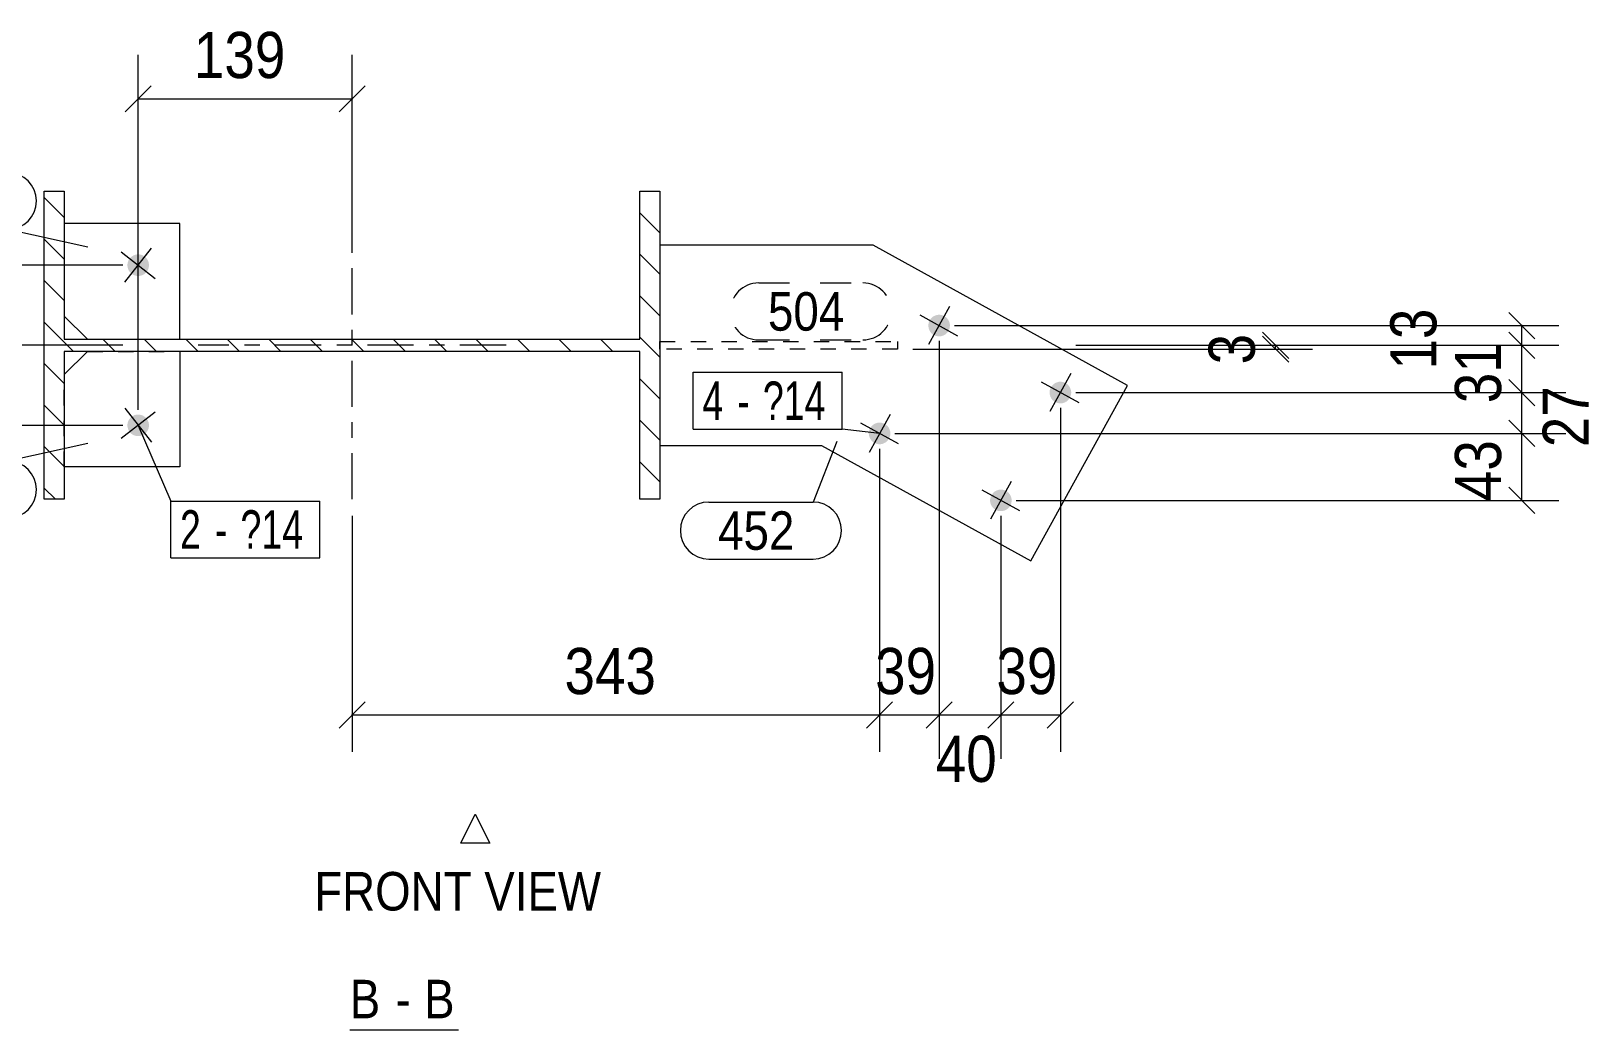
# Model space of a CAD drawing. Header units: millimetres. Extents: x 2 to 825, y 1 to 579.
# Drawn here: x 551.9 to 653.1, y 345.1 to 410 of the extents above; entities that cross this region are included whole.
import ezdxf

# ---------------------------------------------------------------- set-up
doc = ezdxf.new("R2010")
doc.units = ezdxf.units.MM
for name, pattern in [('XKITLINE00', [0]), ('XKITLINE01', [4, 1, -1, 1, -1]), ('XKITLINE02', [4, 2, -2]), ('XKITLINE03', [6, 3, -1, 1, -1])]:
    doc.linetypes.add(name, pattern=pattern)
for name, color, linetype, lineweight in [('Bolt', 3, 'Continuous', 0), ('BoltMark', 7, 'Continuous', 0), ('Dimensions', 7, 'Continuous', 0), ('OtherObjectType', 7, 'Continuous', 0), ('Part', 2, 'Continuous', 0), ('PartMark', 7, 'Continuous', 0)]:
    doc.layers.add(name, color=color, linetype=linetype, lineweight=lineweight)
doc.styles.add('ARIAL', font='ARIAL.TTF')
doc.styles.add('ARIAL_NARROW', font='ARIALN.TTF')

# ---------------------------------------------------------------- blocks, each defined once
blk = doc.blocks.new('*A3')
at = {"layer": 'Part', "color": 7, "linetype": 'XKITLINE00', "lineweight": 0}
for p, q in [((554.08, 397.87), (552.78, 399.17)), ((592.78, 399.58), (592.78, 399.58)), ((592.78, 399.58), (592.78, 399.58)), ((592.78, 396.89), (591.48, 398.19)), ((554.08, 395.18), (552.78, 396.48)), ((592.78, 394.19), (591.48, 395.49)), ((554.08, 392.48), (552.78, 393.78)), ((592.78, 391.5), (591.48, 392.8)), ((554.69, 389.18), (552.78, 391.09)), ((557.38, 389.18), (556.58, 389.98)), ((560.08, 389.18), (559.28, 389.98)), ((562.77, 389.18), (561.97, 389.98)), ((565.47, 389.18), (564.67, 389.98)), ((568.16, 389.18), (567.36, 389.98)), ((570.85, 389.18), (570.05, 389.98)), ((573.55, 389.18), (572.75, 389.98)), ((576.24, 389.18), (575.44, 389.98)), ((578.94, 389.18), (578.14, 389.98)), ((581.63, 389.18), (580.83, 389.98)), ((584.32, 389.18), (583.52, 389.98)), ((587.02, 389.18), (586.22, 389.98)), ((589.71, 389.18), (588.91, 389.98)), ((592.78, 388.81), (591.48, 390.11)), ((554.08, 387.09), (552.78, 388.39)), ((592.78, 386.11), (591.48, 387.41)), ((554.08, 384.4), (552.78, 385.7)), ((592.78, 383.42), (591.48, 384.72)), ((554.08, 381.71), (552.78, 383.01)), ((592.78, 380.72), (591.48, 382.02)), ((553.51, 379.58), (552.78, 380.31))]:
    blk.add_line(p, q, dxfattribs=at)
blk = doc.blocks.new('*A71')
at = {"layer": 'Bolt'}
blk.add_hatch(color=3, dxfattribs=at).paths.add_polyline_path([(558.35, 395.24), (558.37, 395.26), (558.4, 395.29), (558.42, 395.31), (558.45, 395.33), (558.48, 395.35), (558.51, 395.37), (558.54, 395.39), (558.57, 395.41), (558.6, 395.42), (558.63, 395.43), (558.66, 395.45), (558.69, 395.46), (558.73, 395.46), (558.76, 395.47), (558.8, 395.48), (558.83, 395.48), (558.86, 395.48), (558.9, 395.48), (558.93, 395.48), (558.97, 395.48), (559, 395.47), (559.03, 395.47), (559.07, 395.46), (559.1, 395.45), (559.13, 395.44), (559.17, 395.42), (559.2, 395.41), (559.23, 395.39), (559.26, 395.37), (559.28, 395.36), (559.31, 395.33), (559.34, 395.31), (559.36, 395.29), (559.39, 395.27), (559.41, 395.24), (559.43, 395.21), (559.45, 395.19), (559.47, 395.16), (559.49, 395.13), (559.51, 395.1), (559.52, 395.07), (559.54, 395.04), (559.55, 395), (559.56, 394.97), (559.57, 394.94), (559.57, 394.9), (559.58, 394.87), (559.58, 394.83), (559.58, 394.8), (559.58, 394.77), (559.58, 394.73), (559.58, 394.7), (559.57, 394.66), (559.57, 394.63), (559.56, 394.6), (559.55, 394.56), (559.54, 394.53), (559.52, 394.5), (559.51, 394.47), (559.49, 394.44), (559.47, 394.41), (559.46, 394.38), (559.44, 394.35), (559.41, 394.33), (559.39, 394.3), (559.37, 394.28), (559.34, 394.25), (559.31, 394.23), (559.29, 394.21), (559.26, 394.19), (559.23, 394.17), (559.2, 394.16), (559.17, 394.14), (559.14, 394.13), (559.1, 394.12), (559.07, 394.11), (559.04, 394.1), (559, 394.09), (558.97, 394.09), (558.94, 394.08), (558.9, 394.08), (558.87, 394.08), (558.83, 394.08), (558.8, 394.09), (558.76, 394.09), (558.73, 394.1), (558.7, 394.11), (558.66, 394.12), (558.63, 394.13), (558.6, 394.14), (558.57, 394.16), (558.54, 394.17), (558.51, 394.19), (558.48, 394.21), (558.45, 394.23), (558.43, 394.25), (558.4, 394.27), (558.38, 394.3), (558.35, 394.32), (558.33, 394.35), (558.31, 394.38), (558.29, 394.41), (558.27, 394.44), (558.26, 394.47), (558.24, 394.5), (558.23, 394.53), (558.22, 394.56), (558.21, 394.59), (558.2, 394.63), (558.19, 394.66), (558.19, 394.7), (558.18, 394.73), (558.18, 394.76), (558.18, 394.8), (558.18, 394.83), (558.19, 394.87), (558.19, 394.9), (558.2, 394.93), (558.21, 394.97), (558.22, 395), (558.23, 395.03), (558.24, 395.06), (558.26, 395.1), (558.27, 395.13), (558.29, 395.16), (558.31, 395.18), (558.33, 395.21)], flags=17)
at = {"layer": 'Bolt', "color": 3, "linetype": 'XKITLINE00', "lineweight": 0}
for p, q in [((558.02, 393.68), (559.74, 395.89)), ((557.78, 395.64), (559.99, 393.92))]:
    blk.add_line(p, q, dxfattribs=at)
blk = doc.blocks.new('*A72')
at = {"layer": 'Bolt'}
blk.add_hatch(color=3, dxfattribs=at).paths.add_polyline_path([(559.46, 384.78), (559.47, 384.76), (559.49, 384.73), (559.51, 384.7), (559.52, 384.66), (559.54, 384.63), (559.55, 384.6), (559.56, 384.57), (559.57, 384.53), (559.57, 384.5), (559.58, 384.47), (559.58, 384.43), (559.58, 384.4), (559.58, 384.36), (559.58, 384.33), (559.58, 384.3), (559.57, 384.26), (559.57, 384.23), (559.56, 384.19), (559.55, 384.16), (559.54, 384.13), (559.52, 384.1), (559.51, 384.07), (559.49, 384.04), (559.47, 384.01), (559.45, 383.98), (559.43, 383.95), (559.41, 383.92), (559.39, 383.9), (559.36, 383.87), (559.34, 383.85), (559.31, 383.83), (559.28, 383.81), (559.26, 383.79), (559.23, 383.77), (559.2, 383.76), (559.17, 383.74), (559.13, 383.73), (559.1, 383.72), (559.07, 383.71), (559.03, 383.7), (559, 383.69), (558.97, 383.69), (558.93, 383.68), (558.9, 383.68), (558.86, 383.68), (558.83, 383.68), (558.8, 383.69), (558.76, 383.69), (558.73, 383.7), (558.69, 383.71), (558.66, 383.72), (558.63, 383.73), (558.6, 383.74), (558.57, 383.76), (558.54, 383.77), (558.51, 383.79), (558.48, 383.81), (558.45, 383.83), (558.42, 383.85), (558.4, 383.88), (558.37, 383.9), (558.35, 383.93), (558.33, 383.95), (558.31, 383.98), (558.29, 384.01), (558.27, 384.04), (558.26, 384.07), (558.24, 384.1), (558.23, 384.13), (558.22, 384.16), (558.21, 384.2), (558.2, 384.23), (558.19, 384.26), (558.19, 384.3), (558.18, 384.33), (558.18, 384.37), (558.18, 384.4), (558.18, 384.43), (558.19, 384.47), (558.19, 384.5), (558.2, 384.54), (558.21, 384.57), (558.22, 384.6), (558.23, 384.64), (558.24, 384.67), (558.26, 384.7), (558.27, 384.73), (558.29, 384.76), (558.31, 384.79), (558.33, 384.81), (558.35, 384.84), (558.38, 384.87), (558.4, 384.89), (558.43, 384.91), (558.45, 384.93), (558.48, 384.96), (558.51, 384.97), (558.54, 384.99), (558.57, 385.01), (558.6, 385.02), (558.63, 385.04), (558.66, 385.05), (558.7, 385.06), (558.73, 385.07), (558.76, 385.07), (558.8, 385.08), (558.83, 385.08), (558.87, 385.08), (558.9, 385.08), (558.94, 385.08), (558.97, 385.08), (559, 385.07), (559.04, 385.06), (559.07, 385.06), (559.1, 385.05), (559.14, 385.03), (559.17, 385.02), (559.2, 385.01), (559.23, 384.99), (559.26, 384.97), (559.29, 384.95), (559.31, 384.93), (559.34, 384.91), (559.37, 384.89), (559.39, 384.86), (559.41, 384.84), (559.44, 384.81)], flags=17)
at = {"layer": 'Bolt', "color": 3, "linetype": 'XKITLINE00', "lineweight": 0}
for p, q in [((559.99, 385.24), (557.78, 383.52)), ((558.02, 385.49), (559.74, 383.28))]:
    blk.add_line(p, q, dxfattribs=at)
blk = doc.blocks.new('*A73')
at = {"layer": 'Bolt'}
for points in [[(610.55, 390.27), (610.52, 390.28), (610.49, 390.3), (610.47, 390.33), (610.44, 390.35), (610.42, 390.37), (610.39, 390.4), (610.37, 390.42), (610.35, 390.45), (610.33, 390.48), (610.31, 390.51), (610.3, 390.54), (610.28, 390.57), (610.27, 390.6), (610.26, 390.63), (610.25, 390.67), (610.24, 390.7), (610.23, 390.73), (610.23, 390.77), (610.22, 390.8), (610.22, 390.84), (610.22, 390.87), (610.22, 390.9), (610.22, 390.94), (610.23, 390.97), (610.23, 391.01), (610.24, 391.04), (610.25, 391.07), (610.26, 391.11), (610.28, 391.14), (610.29, 391.17), (610.31, 391.2), (610.32, 391.23), (610.34, 391.26), (610.36, 391.29), (610.38, 391.31), (610.41, 391.34), (610.43, 391.36), (610.46, 391.39), (610.48, 391.41), (610.51, 391.43), (610.54, 391.45), (610.57, 391.47), (610.6, 391.48), (610.63, 391.5), (610.66, 391.51), (610.69, 391.52), (610.72, 391.53), (610.76, 391.54), (610.79, 391.55), (610.83, 391.55), (610.86, 391.56), (610.89, 391.56), (610.93, 391.56), (610.96, 391.56), (611, 391.56), (611.03, 391.55), (611.06, 391.55), (611.1, 391.54), (611.13, 391.53), (611.16, 391.52), (611.2, 391.5), (611.23, 391.49), (611.26, 391.47), (611.29, 391.46), (611.32, 391.44), (611.34, 391.42), (611.37, 391.4), (611.4, 391.37), (611.42, 391.35), (611.44, 391.32), (611.47, 391.3), (611.49, 391.27), (611.51, 391.24), (611.52, 391.21), (611.54, 391.18), (611.56, 391.15), (611.57, 391.12), (611.58, 391.09), (611.59, 391.06), (611.6, 391.02), (611.61, 390.99), (611.61, 390.95), (611.62, 390.92), (611.62, 390.89), (611.62, 390.85), (611.62, 390.82), (611.61, 390.78), (611.61, 390.75), (611.6, 390.72), (611.6, 390.68), (611.59, 390.65), (611.57, 390.62), (611.56, 390.58), (611.55, 390.55), (611.53, 390.52), (611.51, 390.49), (611.5, 390.46), (611.48, 390.44), (611.45, 390.41), (611.43, 390.38), (611.41, 390.36), (611.38, 390.34), (611.36, 390.31), (611.33, 390.29), (611.3, 390.27), (611.27, 390.26), (611.24, 390.24), (611.21, 390.22), (611.18, 390.21), (611.15, 390.2), (611.11, 390.19), (611.08, 390.18), (611.05, 390.17), (611.01, 390.17), (610.98, 390.16), (610.94, 390.16), (610.91, 390.16), (610.88, 390.16), (610.84, 390.17), (610.81, 390.17), (610.77, 390.18), (610.74, 390.18), (610.71, 390.19), (610.67, 390.21), (610.64, 390.22), (610.61, 390.23), (610.58, 390.25)], [(618.43, 385.92), (618.4, 385.94), (618.37, 385.96), (618.35, 385.98), (618.32, 386), (618.3, 386.02), (618.27, 386.05), (618.25, 386.08), (618.23, 386.1), (618.21, 386.13), (618.19, 386.16), (618.18, 386.19), (618.16, 386.22), (618.15, 386.25), (618.14, 386.28), (618.13, 386.32), (618.12, 386.35), (618.11, 386.38), (618.1, 386.42), (618.1, 386.45), (618.1, 386.49), (618.1, 386.52), (618.1, 386.56), (618.1, 386.59), (618.11, 386.62), (618.11, 386.66), (618.12, 386.69), (618.13, 386.72), (618.14, 386.76), (618.16, 386.79), (618.17, 386.82), (618.19, 386.85), (618.2, 386.88), (618.22, 386.91), (618.24, 386.94), (618.26, 386.96), (618.29, 386.99), (618.31, 387.01), (618.34, 387.04), (618.36, 387.06), (618.39, 387.08), (618.42, 387.1), (618.45, 387.12), (618.48, 387.13), (618.51, 387.15), (618.54, 387.16), (618.57, 387.17), (618.6, 387.18), (618.64, 387.19), (618.67, 387.2), (618.7, 387.21), (618.74, 387.21), (618.77, 387.21), (618.81, 387.21), (618.84, 387.21), (618.88, 387.21), (618.91, 387.2), (618.94, 387.2), (618.98, 387.19), (619.01, 387.18), (619.04, 387.17), (619.07, 387.15), (619.11, 387.14), (619.14, 387.12), (619.17, 387.11), (619.19, 387.09), (619.22, 387.07), (619.25, 387.05), (619.28, 387.02), (619.3, 387), (619.32, 386.97), (619.35, 386.95), (619.37, 386.92), (619.39, 386.89), (619.4, 386.86), (619.42, 386.83), (619.43, 386.8), (619.45, 386.77), (619.46, 386.74), (619.47, 386.71), (619.48, 386.67), (619.49, 386.64), (619.49, 386.61), (619.5, 386.57), (619.5, 386.54), (619.5, 386.5), (619.5, 386.47), (619.49, 386.43), (619.49, 386.4), (619.48, 386.37), (619.47, 386.33), (619.47, 386.3), (619.45, 386.27), (619.44, 386.24), (619.43, 386.2), (619.41, 386.17), (619.39, 386.14), (619.37, 386.12), (619.35, 386.09), (619.33, 386.06), (619.31, 386.03), (619.29, 386.01), (619.26, 385.99), (619.23, 385.96), (619.21, 385.94), (619.18, 385.92), (619.15, 385.91), (619.12, 385.89), (619.09, 385.88), (619.06, 385.86), (619.03, 385.85), (618.99, 385.84), (618.96, 385.83), (618.93, 385.82), (618.89, 385.82), (618.86, 385.81), (618.82, 385.81), (618.79, 385.81), (618.75, 385.81), (618.72, 385.82), (618.69, 385.82), (618.65, 385.83), (618.62, 385.84), (618.59, 385.84), (618.55, 385.86), (618.52, 385.87), (618.49, 385.88), (618.46, 385.9)], [(606.68, 383.26), (606.66, 383.28), (606.63, 383.3), (606.6, 383.32), (606.58, 383.35), (606.55, 383.37), (606.53, 383.39), (606.51, 383.42), (606.48, 383.45), (606.47, 383.48), (606.45, 383.51), (606.43, 383.54), (606.42, 383.57), (606.4, 383.6), (606.39, 383.63), (606.38, 383.66), (606.37, 383.7), (606.36, 383.73), (606.36, 383.76), (606.36, 383.8), (606.35, 383.83), (606.35, 383.87), (606.35, 383.9), (606.36, 383.94), (606.36, 383.97), (606.37, 384), (606.38, 384.04), (606.39, 384.07), (606.4, 384.1), (606.41, 384.13), (606.42, 384.17), (606.44, 384.2), (606.46, 384.23), (606.48, 384.25), (606.5, 384.28), (606.52, 384.31), (606.54, 384.33), (606.56, 384.36), (606.59, 384.38), (606.62, 384.4), (606.64, 384.43), (606.67, 384.44), (606.7, 384.46), (606.73, 384.48), (606.76, 384.49), (606.79, 384.51), (606.83, 384.52), (606.86, 384.53), (606.89, 384.54), (606.93, 384.55), (606.96, 384.55), (606.99, 384.55), (607.03, 384.56), (607.06, 384.56), (607.1, 384.56), (607.13, 384.55), (607.16, 384.55), (607.2, 384.54), (607.23, 384.53), (607.26, 384.52), (607.3, 384.51), (607.33, 384.5), (607.36, 384.49), (607.39, 384.47), (607.42, 384.45), (607.45, 384.43), (607.48, 384.41), (607.5, 384.39), (607.53, 384.37), (607.55, 384.35), (607.58, 384.32), (607.6, 384.29), (607.62, 384.27), (607.64, 384.24), (607.66, 384.21), (607.67, 384.18), (607.69, 384.15), (607.7, 384.12), (607.71, 384.08), (607.73, 384.05), (607.73, 384.02), (607.74, 383.98), (607.75, 383.95), (607.75, 383.92), (607.75, 383.88), (607.75, 383.85), (607.75, 383.81), (607.75, 383.78), (607.74, 383.75), (607.74, 383.71), (607.73, 383.68), (607.72, 383.65), (607.71, 383.61), (607.7, 383.58), (607.68, 383.55), (607.67, 383.52), (607.65, 383.49), (607.63, 383.46), (607.61, 383.43), (607.59, 383.41), (607.57, 383.38), (607.54, 383.36), (607.52, 383.33), (607.49, 383.31), (607.46, 383.29), (607.43, 383.27), (607.4, 383.25), (607.37, 383.24), (607.34, 383.22), (607.31, 383.21), (607.28, 383.2), (607.25, 383.18), (607.21, 383.18), (607.18, 383.17), (607.15, 383.16), (607.11, 383.16), (607.08, 383.16), (607.04, 383.16), (607.01, 383.16), (606.97, 383.16), (606.94, 383.17), (606.91, 383.17), (606.87, 383.18), (606.84, 383.19), (606.81, 383.2), (606.78, 383.21), (606.74, 383.23), (606.71, 383.24)], [(614.56, 378.91), (614.54, 378.93), (614.51, 378.95), (614.48, 378.97), (614.46, 379), (614.43, 379.02), (614.41, 379.04), (614.39, 379.07), (614.36, 379.1), (614.34, 379.13), (614.33, 379.16), (614.31, 379.19), (614.3, 379.22), (614.28, 379.25), (614.27, 379.28), (614.26, 379.31), (614.25, 379.35), (614.24, 379.38), (614.24, 379.41), (614.23, 379.45), (614.23, 379.48), (614.23, 379.52), (614.23, 379.55), (614.24, 379.59), (614.24, 379.62), (614.25, 379.65), (614.26, 379.69), (614.27, 379.72), (614.28, 379.75), (614.29, 379.78), (614.3, 379.82), (614.32, 379.85), (614.34, 379.88), (614.36, 379.9), (614.38, 379.93), (614.4, 379.96), (614.42, 379.99), (614.44, 380.01), (614.47, 380.03), (614.5, 380.06), (614.52, 380.08), (614.55, 380.1), (614.58, 380.11), (614.61, 380.13), (614.64, 380.14), (614.67, 380.16), (614.71, 380.17), (614.74, 380.18), (614.77, 380.19), (614.8, 380.2), (614.84, 380.2), (614.87, 380.21), (614.91, 380.21), (614.94, 380.21), (614.98, 380.21), (615.01, 380.2), (615.04, 380.2), (615.08, 380.19), (615.11, 380.18), (615.14, 380.18), (615.18, 380.16), (615.21, 380.15), (615.24, 380.14), (615.27, 380.12), (615.3, 380.1), (615.33, 380.08), (615.36, 380.06), (615.38, 380.04), (615.41, 380.02), (615.43, 380), (615.46, 379.97), (615.48, 379.94), (615.5, 379.92), (615.52, 379.89), (615.54, 379.86), (615.55, 379.83), (615.57, 379.8), (615.58, 379.77), (615.59, 379.73), (615.6, 379.7), (615.61, 379.67), (615.62, 379.64), (615.63, 379.6), (615.63, 379.57), (615.63, 379.53), (615.63, 379.5), (615.63, 379.46), (615.63, 379.43), (615.62, 379.4), (615.62, 379.36), (615.61, 379.33), (615.6, 379.3), (615.59, 379.26), (615.58, 379.23), (615.56, 379.2), (615.54, 379.17), (615.53, 379.14), (615.51, 379.11), (615.49, 379.08), (615.47, 379.06), (615.44, 379.03), (615.42, 379.01), (615.4, 378.98), (615.37, 378.96), (615.34, 378.94), (615.31, 378.92), (615.28, 378.9), (615.25, 378.89), (615.22, 378.87), (615.19, 378.86), (615.16, 378.85), (615.13, 378.84), (615.09, 378.83), (615.06, 378.82), (615.03, 378.81), (614.99, 378.81), (614.96, 378.81), (614.92, 378.81), (614.89, 378.81), (614.85, 378.81), (614.82, 378.82), (614.79, 378.82), (614.75, 378.83), (614.72, 378.84), (614.69, 378.85), (614.66, 378.86), (614.62, 378.88), (614.59, 378.9)]]:
    blk.add_hatch(color=3, dxfattribs=at).paths.add_polyline_path(points, flags=17)
at = {"layer": 'Bolt', "color": 3, "linetype": 'XKITLINE00', "lineweight": 0}
for p, q in [((611.6, 392.09), (610.24, 389.64)), ((612.14, 390.18), (609.69, 391.54)), ((619.47, 387.74), (618.12, 385.29)), ((620.02, 385.84), (617.57, 387.19)), ((607.73, 385.08), (606.38, 382.63)), ((608.28, 383.18), (605.83, 384.53)), ((615.61, 380.73), (614.26, 378.28)), ((616.16, 378.83), (613.71, 380.18))]:
    blk.add_line(p, q, dxfattribs=at)
blk = doc.blocks.new('*A74')
at = {"layer": 'Part', "color": 2, "linetype": 'XKITLINE00', "lineweight": 0}
for p, q in [((552.78, 379.58), (552.78, 399.58)), ((552.78, 399.58), (554.08, 399.58)), ((554.08, 399.58), (554.08, 389.98)), ((591.48, 389.98), (591.48, 399.58)), ((591.48, 399.58), (592.78, 399.58)), ((592.78, 399.58), (592.78, 379.58)), ((554.08, 389.98), (591.48, 389.98)), ((591.48, 389.18), (554.08, 389.18)), ((554.08, 389.18), (554.08, 379.58)), ((591.48, 379.58), (591.48, 389.18)), ((554.08, 379.58), (552.78, 379.58)), ((592.78, 379.58), (591.48, 379.58))]:
    blk.add_line(p, q, dxfattribs=at)
at = {"layer": 'Part', "color": 7, "linetype": 'XKITLINE03', "lineweight": 0}
for p, q in [((572.78, 379.58), (572.78, 399.58)), ((582.78, 389.58), (562.78, 389.58))]:
    blk.add_line(p, q, dxfattribs=at)
blk = doc.blocks.new('*A75')
at = {"layer": 'Part', "color": 2, "linetype": 'XKITLINE00', "lineweight": 0}
for p, q in [((561.58, 397.48), (554.08, 397.48)), ((561.58, 389.98), (561.58, 397.48)), ((554.08, 391.48), (555.58, 389.98))]:
    blk.add_line(p, q, dxfattribs=at)
at = {"layer": 'Part', "color": 7, "linetype": 'XKITLINE01', "lineweight": 0}
for p, q in [((554.08, 397.48), (554.08, 391.48)), ((555.58, 389.98), (561.58, 389.98))]:
    blk.add_line(p, q, dxfattribs=at)
blk = doc.blocks.new('*A76')
at = {"layer": 'Part', "color": 2, "linetype": 'XKITLINE00', "lineweight": 0}
for p, q in [((554.08, 387.68), (555.58, 389.18)), ((561.58, 389.18), (561.58, 381.68)), ((561.58, 381.68), (554.08, 381.68))]:
    blk.add_line(p, q, dxfattribs=at)
at = {"layer": 'Part', "color": 7, "linetype": 'XKITLINE01', "lineweight": 0}
for p, q in [((555.58, 389.18), (561.58, 389.18)), ((554.08, 381.68), (554.08, 387.68))]:
    blk.add_line(p, q, dxfattribs=at)
blk = doc.blocks.new('*A77')
at = {"layer": 'Part', "color": 7, "linetype": 'XKITLINE01', "lineweight": 0}
for p, q in [((592.78, 389.33), (592.78, 389.83)), ((592.78, 389.83), (592.78, 389.83)), ((592.78, 389.83), (608.21, 389.83)), ((608.21, 389.83), (608.21, 389.33)), ((608.21, 389.33), (592.78, 389.33))]:
    blk.add_line(p, q, dxfattribs=at)
blk = doc.blocks.new('*A78')
at = {"layer": 'Part', "color": 2, "linetype": 'XKITLINE00', "lineweight": 0}
for p, q in [((606.63, 396.08), (592.78, 396.08)), ((623.16, 386.96), (606.63, 396.08)), ((616.88, 375.58), (623.16, 386.96)), ((592.78, 383.08), (603.28, 383.08)), ((603.28, 383.08), (616.88, 375.58))]:
    blk.add_line(p, q, dxfattribs=at)
at = {"layer": 'Part', "color": 7, "linetype": 'XKITLINE01', "lineweight": 0}
blk.add_line((592.78, 396.08), (592.78, 383.08), dxfattribs=at)
blk = doc.blocks.new('*A227')
at = {"layer": 'Dimensions', "color": 7, "linetype": 'XKITLINE00', "lineweight": 0}
for p, q in [((511.93, 390.43), (513.63, 388.73)), ((557.88, 389.58), (509.93, 389.58)), ((512.78, 384.38), (512.78, 389.58)), ((511.93, 385.23), (513.63, 383.53)), ((557.88, 384.38), (509.93, 384.38))]:
    blk.add_line(p, q, dxfattribs=at)
at = {"layer": 'Dimensions', "color": 3}
for p in [(512.78, 389.58), (512.78, 384.38)]:
    blk.add_point(p, dxfattribs=at)
at = {"layer": 'Dimensions', "color": 3, "style": 'ARIAL', "width": 0.85}
blk.add_text('52', height=3, rotation=90.0002, dxfattribs=at).set_placement((511.43, 384.76))
blk = doc.blocks.new('*A228')
at = {"layer": 'Dimensions', "color": 7, "linetype": 'XKITLINE00', "lineweight": 0}
for p, q in [((557.88, 394.78), (510.38, 394.78)), ((511.93, 395.63), (513.63, 393.93)), ((512.78, 389.58), (512.78, 394.78)), ((511.93, 390.43), (513.63, 388.73)), ((557.88, 389.58), (510.38, 389.58))]:
    blk.add_line(p, q, dxfattribs=at)
at = {"layer": 'Dimensions', "color": 3}
for p in [(512.78, 394.78), (512.78, 389.58)]:
    blk.add_point(p, dxfattribs=at)
at = {"layer": 'Dimensions', "color": 3, "style": 'ARIAL', "width": 0.85}
blk.add_text('52', height=3, rotation=90.0002, dxfattribs=at).set_placement((517.13, 389.96))
blk = doc.blocks.new('*A229')
at = {"layer": 'Dimensions', "color": 7, "linetype": 'XKITLINE00', "lineweight": 0}
for p, q in [((647.93, 384.71), (649.63, 383.01)), ((608.05, 383.86), (651.18, 383.86)), ((648.78, 379.51), (648.78, 383.86)), ((647.93, 380.36), (649.63, 378.66)), ((615.93, 379.51), (651.18, 379.51))]:
    blk.add_line(p, q, dxfattribs=at)
at = {"layer": 'Dimensions', "color": 3}
for p in [(648.78, 383.86), (648.78, 379.51)]:
    blk.add_point(p, dxfattribs=at)
at = {"layer": 'Dimensions', "color": 3, "style": 'ARIAL', "width": 0.85}
blk.add_text('43', height=3, rotation=90.0002, dxfattribs=at).set_placement((647.43, 379.46))
blk = doc.blocks.new('*A230')
at = {"layer": 'Dimensions', "color": 7, "linetype": 'XKITLINE00', "lineweight": 0}
for p, q in [((647.93, 387.36), (649.63, 385.66)), ((619.8, 386.51), (651.63, 386.51)), ((648.78, 383.86), (648.78, 386.51)), ((647.93, 384.71), (649.63, 383.01)), ((608.05, 383.86), (651.63, 383.86))]:
    blk.add_line(p, q, dxfattribs=at)
at = {"layer": 'Dimensions', "color": 3}
for p in [(648.78, 386.51), (648.78, 383.86)]:
    blk.add_point(p, dxfattribs=at)
at = {"layer": 'Dimensions', "color": 3, "style": 'ARIAL', "width": 0.85}
blk.add_text('27', height=3, rotation=90.0002, dxfattribs=at).set_placement((653.13, 382.96))
blk = doc.blocks.new('*A231')
at = {"layer": 'Dimensions', "color": 7, "linetype": 'XKITLINE00', "lineweight": 0}
for p, q in [((647.93, 390.43), (649.63, 388.73)), ((619.8, 389.58), (651.18, 389.58)), ((648.78, 386.51), (648.78, 389.58)), ((647.93, 387.36), (649.63, 385.66)), ((619.8, 386.51), (651.18, 386.51))]:
    blk.add_line(p, q, dxfattribs=at)
at = {"layer": 'Dimensions', "color": 3}
for p in [(648.78, 389.58), (648.78, 386.51)]:
    blk.add_point(p, dxfattribs=at)
at = {"layer": 'Dimensions', "color": 3, "style": 'ARIAL', "width": 0.85}
blk.add_text('31', height=3, rotation=90.0002, dxfattribs=at).set_placement((647.43, 385.82))
blk = doc.blocks.new('*A232')
at = {"layer": 'Dimensions', "color": 7, "linetype": 'XKITLINE00', "lineweight": 0}
for p, q in [((647.93, 391.71), (649.63, 390.01)), ((611.92, 390.86), (651.18, 390.86)), ((648.78, 389.58), (648.78, 390.86)), ((647.93, 390.43), (649.63, 388.73)), ((619.8, 389.58), (651.18, 389.58))]:
    blk.add_line(p, q, dxfattribs=at)
at = {"layer": 'Dimensions', "color": 3}
for p in [(648.78, 390.86), (648.78, 389.58)]:
    blk.add_point(p, dxfattribs=at)
at = {"layer": 'Dimensions', "color": 3, "style": 'ARIAL', "width": 0.85}
blk.add_text('13', height=3, rotation=90.0002, dxfattribs=at).set_placement((643.23, 388))
blk = doc.blocks.new('*A233')
at = {"layer": 'Dimensions', "color": 7, "linetype": 'XKITLINE00', "lineweight": 0}
for p, q in [((631.93, 390.43), (633.63, 388.73)), ((631.93, 390.18), (633.63, 388.48)), ((609.21, 389.33), (635.18, 389.33)), ((619.8, 389.58), (635.18, 389.58)), ((632.78, 389.33), (632.78, 389.58))]:
    blk.add_line(p, q, dxfattribs=at)
at = {"layer": 'Dimensions', "color": 3}
for p in [(632.78, 389.58), (632.78, 389.33)]:
    blk.add_point(p, dxfattribs=at)
at = {"layer": 'Dimensions', "color": 3, "style": 'ARIAL', "width": 0.85}
blk.add_text('3', height=3, rotation=90.0002, dxfattribs=at).set_placement((631.43, 388.34))
blk = doc.blocks.new('*A234')
at = {"layer": 'Dimensions', "color": 7, "linetype": 'XKITLINE00', "lineweight": 0}
for p, q in [((607.05, 382.86), (607.05, 363.18)), ((572.78, 378.51), (572.78, 363.18)), ((573.63, 366.43), (571.93, 364.73)), ((607.9, 366.43), (606.2, 364.73)), ((572.78, 365.58), (607.05, 365.58))]:
    blk.add_line(p, q, dxfattribs=at)
at = {"layer": 'Dimensions', "color": 3}
for p in [(572.78, 365.58), (607.05, 365.58)]:
    blk.add_point(p, dxfattribs=at)
at = {"layer": 'Dimensions', "color": 3, "style": 'ARIAL', "width": 0.85}
blk.add_text('343', height=3, dxfattribs=at).set_placement((586.58, 366.93))
blk = doc.blocks.new('*A235')
at = {"layer": 'Dimensions', "color": 7, "linetype": 'XKITLINE00', "lineweight": 0}
for p, q in [((610.92, 389.86), (610.92, 363.18)), ((607.05, 382.86), (607.05, 363.18)), ((607.9, 366.43), (606.2, 364.73)), ((611.77, 366.43), (610.07, 364.73)), ((607.05, 365.58), (610.92, 365.58))]:
    blk.add_line(p, q, dxfattribs=at)
at = {"layer": 'Dimensions', "color": 3}
for p in [(607.05, 365.58), (610.92, 365.58)]:
    blk.add_point(p, dxfattribs=at)
at = {"layer": 'Dimensions', "color": 3, "style": 'ARIAL', "width": 0.85}
blk.add_text('39', height=3, dxfattribs=at).set_placement((606.76, 366.93))
blk = doc.blocks.new('*A236')
at = {"layer": 'Dimensions', "color": 7, "linetype": 'XKITLINE00', "lineweight": 0}
for p, q in [((610.92, 389.86), (610.92, 362.73)), ((614.93, 378.51), (614.93, 362.73)), ((611.77, 366.43), (610.07, 364.73)), ((615.78, 366.43), (614.08, 364.73)), ((610.92, 365.58), (614.93, 365.58))]:
    blk.add_line(p, q, dxfattribs=at)
at = {"layer": 'Dimensions', "color": 3}
for p in [(610.92, 365.58), (614.93, 365.58)]:
    blk.add_point(p, dxfattribs=at)
at = {"layer": 'Dimensions', "color": 3, "style": 'ARIAL', "width": 0.85}
blk.add_text('40', height=3, dxfattribs=at).set_placement((610.7, 361.23))
blk = doc.blocks.new('*A237')
at = {"layer": 'Dimensions', "color": 7, "linetype": 'XKITLINE00', "lineweight": 0}
for p, q in [((618.8, 385.51), (618.8, 363.18)), ((614.93, 378.51), (614.93, 363.18)), ((615.78, 366.43), (614.08, 364.73)), ((619.65, 366.43), (617.95, 364.73)), ((614.93, 365.58), (618.8, 365.58))]:
    blk.add_line(p, q, dxfattribs=at)
at = {"layer": 'Dimensions', "color": 3}
for p in [(614.93, 365.58), (618.8, 365.58)]:
    blk.add_point(p, dxfattribs=at)
at = {"layer": 'Dimensions', "color": 3, "style": 'ARIAL', "width": 0.85}
blk.add_text('39', height=3, dxfattribs=at).set_placement((614.64, 366.93))
blk = doc.blocks.new('*A238')
at = {"layer": 'Dimensions', "color": 7, "linetype": 'XKITLINE00', "lineweight": 0}
for p, q in [((558.88, 385.38), (558.88, 408.43)), ((572.78, 395.78), (572.78, 408.43)), ((559.73, 406.43), (558.03, 404.73)), ((573.63, 406.43), (571.93, 404.73)), ((558.88, 405.58), (572.78, 405.58))]:
    blk.add_line(p, q, dxfattribs=at)
at = {"layer": 'Dimensions', "color": 3}
for p in [(558.88, 405.58), (572.78, 405.58)]:
    blk.add_point(p, dxfattribs=at)
at = {"layer": 'Dimensions', "color": 3, "style": 'ARIAL', "width": 0.85}
blk.add_text('139', height=3, dxfattribs=at).set_placement((562.5, 406.93))
blk = doc.blocks.new('*A239')
at = {"layer": 'BoltMark', "color": 7, "linetype": 'XKITLINE00', "lineweight": 0}
for p, q in [((558.88, 384.38), (561, 379.47)), ((561, 379.47), (570.69, 379.47)), ((561, 375.77), (561, 379.47)), ((570.69, 375.77), (570.69, 379.47)), ((561, 375.77), (570.69, 375.77))]:
    blk.add_line(p, q, dxfattribs=at)
at = {"layer": 'BoltMark', "color": 3, "style": 'ARIAL_NARROW', "width": 0.85}
for s, p in [('2', (561.6, 376.37)), ('?14', (565.53, 376.37)), ('-', (563.87, 376.37))]:
    blk.add_text(s, height=2.5, dxfattribs=at).set_placement(p)
blk = doc.blocks.new('*A240')
at = {"layer": 'BoltMark', "color": 7, "linetype": 'XKITLINE00', "lineweight": 0}
for p, q in [((594.94, 387.83), (604.63, 387.83)), ((594.94, 384.13), (594.94, 387.83)), ((604.63, 384.13), (604.63, 387.83)), ((594.94, 384.13), (604.63, 384.13)), ((607.05, 383.86), (604.63, 384.13))]:
    blk.add_line(p, q, dxfattribs=at)
at = {"layer": 'BoltMark', "color": 3, "style": 'ARIAL_NARROW', "width": 0.85}
for s, p in [('4', (595.54, 384.73)), ('?14', (599.47, 384.73)), ('-', (597.81, 384.73))]:
    blk.add_text(s, height=2.5, dxfattribs=at).set_placement(p)
blk = doc.blocks.new('*A241')
at = {"layer": 'PartMark', "color": 7, "linetype": 'XKITLINE00', "lineweight": 0}
for p, q in [((604.28, 383.34), (602.73, 379.4)), ((595.96, 379.4), (602.73, 379.4)), ((595.96, 375.7), (602.73, 375.7))]:
    blk.add_line(p, q, dxfattribs=at)
for centre, start, end in [((595.96, 377.55), 90, 270), ((602.73, 377.55), 270, 90)]:
    blk.add_arc(centre, 1.85, start, end, dxfattribs=at)
at = {"layer": 'PartMark', "color": 3, "style": 'ARIAL', "width": 0.85}
blk.add_text('452', height=2.5, dxfattribs=at).set_placement((596.56, 376.3))
blk = doc.blocks.new('*A242')
at = {"layer": 'PartMark', "color": 7, "linetype": 'XKITLINE02', "lineweight": 0}
for p, q in [((599.2, 393.63), (605.96, 393.63)), ((599.2, 389.93), (605.96, 389.93))]:
    blk.add_line(p, q, dxfattribs=at)
for centre, start, end in [((599.2, 391.78), 90, 270), ((605.96, 391.78), 270, 90)]:
    blk.add_arc(centre, 1.85, start, end, dxfattribs=at)
at = {"layer": 'PartMark', "color": 3, "style": 'ARIAL', "width": 0.85}
blk.add_text('504', height=2.5, dxfattribs=at).set_placement((599.8, 390.53))
blk = doc.blocks.new('*A243')
at = {"layer": 'PartMark', "color": 7, "linetype": 'XKITLINE00', "lineweight": 0}
for p, q in [((555.61, 383.21), (550.42, 382.06)), ((543.65, 382.06), (550.42, 382.06)), ((543.65, 378.36), (550.42, 378.36))]:
    blk.add_line(p, q, dxfattribs=at)
for centre, start, end in [((543.65, 380.21), 90, 270), ((550.42, 380.21), 270, 90)]:
    blk.add_arc(centre, 1.85, start, end, dxfattribs=at)
at = {"layer": 'PartMark', "color": 3, "style": 'ARIAL', "width": 0.85}
blk.add_text('490', height=2.5, dxfattribs=at).set_placement((544.25, 378.96))
blk = doc.blocks.new('*A244')
at = {"layer": 'PartMark', "color": 7, "linetype": 'XKITLINE00', "lineweight": 0}
for p, q in [((543.65, 400.8), (550.42, 400.8)), ((543.65, 397.1), (550.42, 397.1)), ((555.61, 395.95), (550.42, 397.1))]:
    blk.add_line(p, q, dxfattribs=at)
for centre, start, end in [((543.65, 398.95), 90, 270), ((550.42, 398.95), 270, 90)]:
    blk.add_arc(centre, 1.85, start, end, dxfattribs=at)
at = {"layer": 'PartMark', "color": 3, "style": 'ARIAL', "width": 0.85}
blk.add_text('490', height=2.5, dxfattribs=at).set_placement((544.25, 397.7))
blk = doc.blocks.new('*A245')
at = {"layer": 'OtherObjectType', "color": 7, "linetype": 'XKITLINE00', "lineweight": 0}
for p, q in [((504.46, 384.64), (504.46, 386.52)), ((504.46, 386.52), (506.33, 385.58)), ((506.33, 385.58), (504.46, 384.64)), ((506.33, 385.58), (506.33, 385.58)), ((579.85, 357.26), (580.78, 359.13)), ((580.78, 359.13), (581.72, 357.26)), ((580.78, 359.13), (580.78, 359.13)), ((581.72, 357.26), (579.85, 357.26)), ((572.63, 345.13), (579.69, 345.13))]:
    blk.add_line(p, q, dxfattribs=at)
at = {"layer": 'OtherObjectType', "color": 7, "style": 'ARIAL', "width": 0.85}
blk.add_text('TOP VIEW', height=2.5, rotation=90, dxfattribs=at).set_placement((502.58, 377.43))
for s, p in [('FRONT VIEW', (570.32, 352.88)), ('B', (572.63, 345.88)), ('B', (577.46, 345.88)), ('-', (575.6, 345.88))]:
    blk.add_text(s, height=2.5, dxfattribs=at).set_placement(p)

msp = doc.modelspace()

# ---------------------------------------------------------------- block references
at = {"lineweight": 0}
for name in ['*A238', '*A244', '*A3', '*A74', '*A75', '*A71', '*A78', '*A228', '*A242', '*A73', '*A232', '*A227', '*A77', '*A235', '*A233', '*A236', '*A231', '*A76', '*A240', '*A230', '*A72', '*A229', '*A237', '*A239', '*A243', '*A234', '*A241']:
    msp.add_blockref(name, (0, 0), dxfattribs=at)
at = {"layer": 'OtherObjectType', "lineweight": 0}
msp.add_blockref('*A245', (0, 0), dxfattribs=at)

doc.saveas('drawing.dxf')
